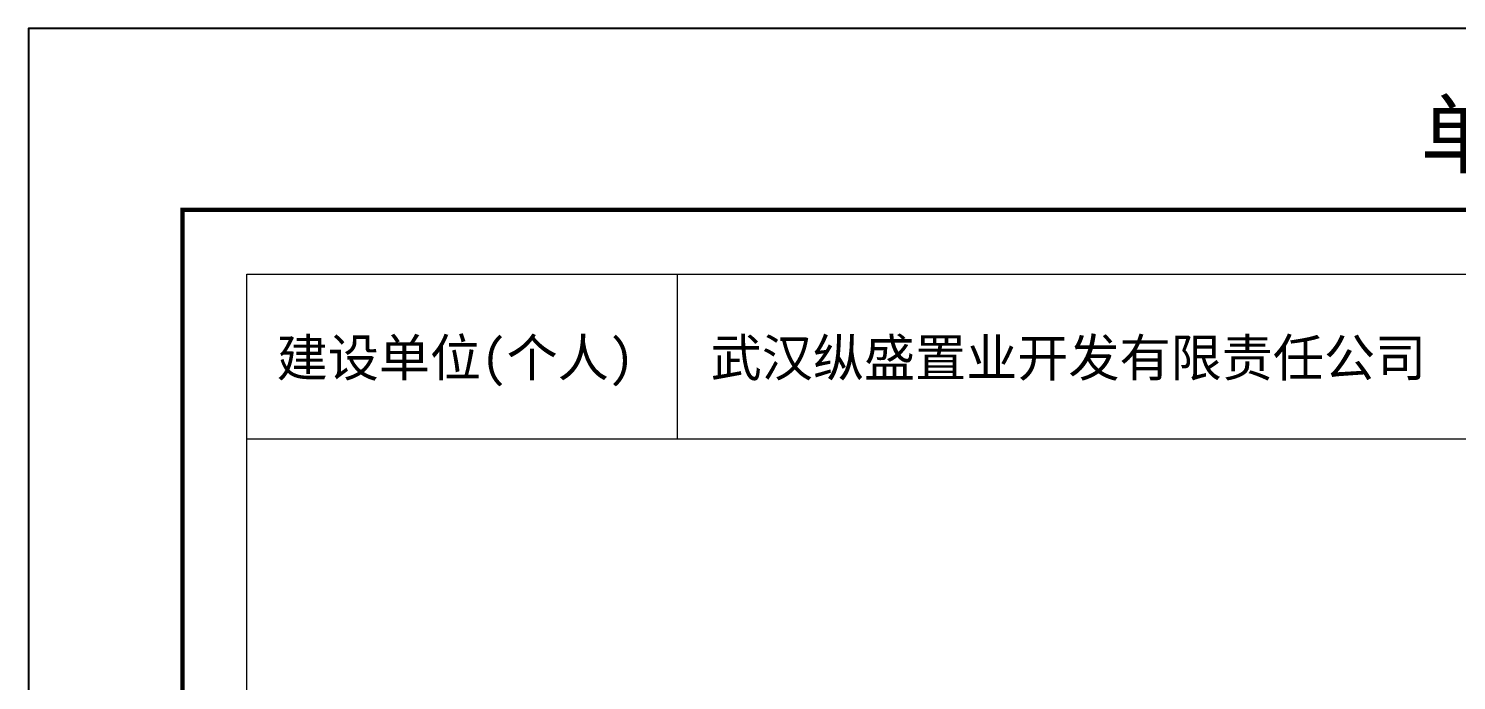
# Model space of a CAD drawing. Extents: x 512858 to 514372, y -232486 to -231710.
# Drawn here: x 513770.24 to 513792.48, y -232121.21 to -232111.05 of the extents above; entities that cross this region are included whole.
import ezdxf
from ezdxf.enums import TextEntityAlignment as Align

# ---------------------------------------------------------------- set-up
doc = ezdxf.new("R2010")
doc.units = 0
doc.header["$LTSCALE"] = 1000
doc.layers.add('图廓', color=252, linetype='Continuous', lineweight=9)
doc.layers.add('打印图框', color=252, linetype='Continuous', plot=False)
doc.styles.add('dw', font='simhei.ttf')
doc.styles.add('STYLE1', font='stylu.ttf')

msp = doc.modelspace()

# ---------------------------------------------------------------- linework, layer by layer
at = {"layer": '图廓', "color": 0}
msp.add_line((513773.642, -232117.445), (513830.33, -232117.445), dxfattribs=at)
at = {"layer": '图廓', "color": 0, "const_width": 0.0667}
msp.add_lwpolyline([(513772.642, -232113.876), (513831.33, -232113.876), (513831.33, -232156.725), (513772.642, -232156.725)], close=True, dxfattribs=at)
at = {"layer": '图廓', "color": 0}
msp.add_lwpolyline([(513773.642, -232114.876), (513830.33, -232114.876), (513830.33, -232155.725), (513773.642, -232155.725)], close=True, dxfattribs=at)
msp.add_lwpolyline([(513780.349, -232117.445), (513780.349, -232114.876)], dxfattribs=at)
at = {"layer": '打印图框', "color": 6, "ltscale": 0.5}
msp.add_lwpolyline([(513770.244, -232158.636), (513833.697, -232158.636), (513833.697, -232111.051), (513770.244, -232111.051)], close=True, dxfattribs=at)

# ---------------------------------------------------------------- texts
at = {"layer": '图廓', "color": 0, "style": 'STYLE1'}
msp.add_text('单体建筑面积核算分层平面图', height=1.00037, dxfattribs=at).set_placement((513800.788, -232113.498), align=Align.BOTTOM_CENTER)
at = {"layer": '图廓', "color": 0, "style": 'dw'}
for s, height, p in [('建设单位(个人)', 0.5835, (513774.108, -232116.472)), ('武汉纵盛置业开发有限责任公司', 0.58355, (513780.867, -232116.472))]:
    msp.add_text(s, height=height, dxfattribs=at).set_placement(p)

doc.saveas('drawing.dxf')
